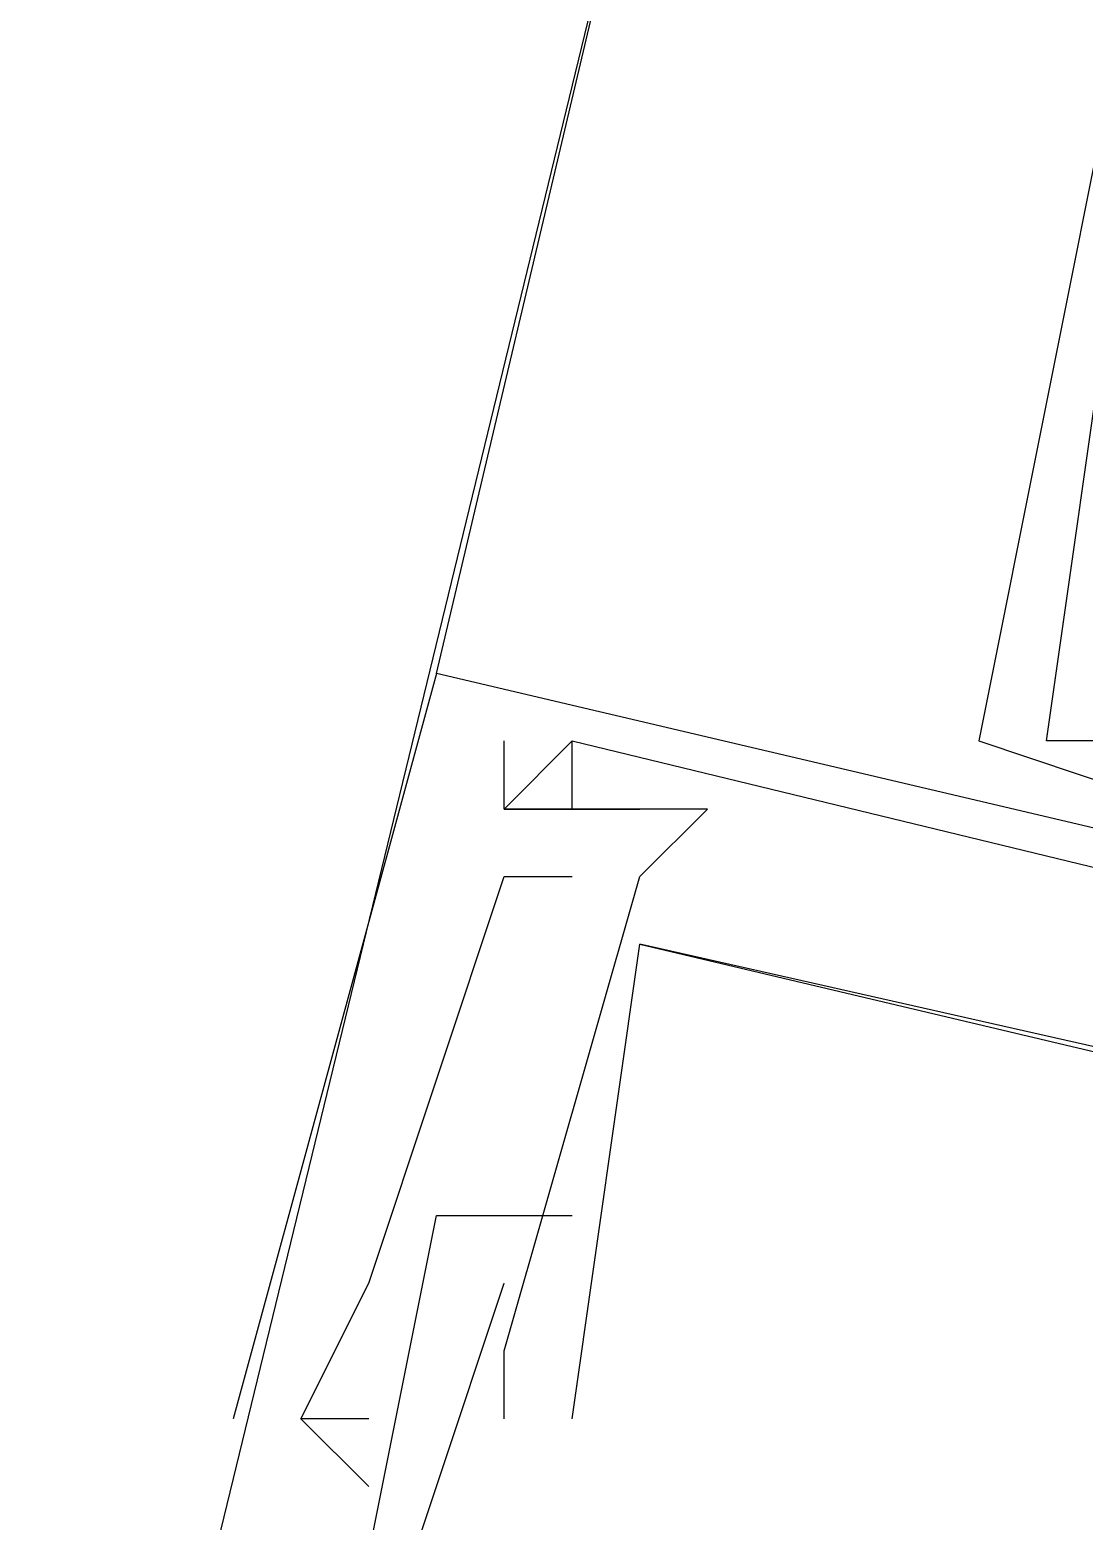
# Model space of a CAD drawing. Header units: feet. Extents: x -84 to 198, y -22 to 181.
# Drawn here: x 117.48 to 117.6874, y 76.4643 to 76.7577 of the extents above; entities that cross this region are included whole.
import ezdxf

# ---------------------------------------------------------------- set-up
doc = ezdxf.new("R2010")
doc.units = ezdxf.units.FT
doc.layers.add('A-LINEA', color=7, linetype='CONTINUOUS')

msp = doc.modelspace()

# ---------------------------------------------------------------- linework, layer by layer
at = {"layer": 'A-LINEA'}
for p, q in [((117.56, 76.6311), (119.2, 83.5778)), ((117.56, 76.6311), (119.2, 83.5778)), ((117.5067, 76.4178), (117.6267, 76.9111)), ((117.5067, 76.4178), (117.6267, 76.9111)), ((117.56, 76.6311), (117.56, 76.6311)), ((117.56, 76.6311), (117.56, 76.6311)), ((117.56, 76.6311), (117.56, 76.6311)), ((117.56, 76.6311), (117.56, 76.6311)), ((117.56, 76.6311), (117.56, 76.6311)), ((117.56, 76.6311), (117.56, 76.6311)), ((117.5867, 76.6178), (117.5867, 76.6178)), ((117.5867, 76.6178), (117.5867, 76.6178)), ((117.5867, 76.6178), (117.5867, 76.6178)), ((117.5867, 76.6178), (117.5867, 76.6178)), ((117.5867, 76.6178), (117.5867, 76.6178)), ((117.5867, 76.6178), (117.5867, 76.6178)), ((117.5867, 76.6178), (117.5867, 76.6178)), ((117.5867, 76.6178), (117.5867, 76.6178)), ((117.5867, 76.6178), (117.5867, 76.6178)), ((117.5867, 76.6178), (117.5867, 76.6178)), ((117.5867, 76.6178), (117.5867, 76.6178)), ((117.5867, 76.6178), (117.5867, 76.6178)), ((117.6667, 76.6178), (117.6667, 76.6178)), ((117.6667, 76.6178), (117.6667, 76.6178)), ((117.6667, 76.6178), (117.6667, 76.6178)), ((117.6667, 76.6178), (117.6667, 76.6178)), ((117.6667, 76.6178), (117.6667, 76.6178)), ((117.6667, 76.6178), (117.6667, 76.6178)), ((117.68, 76.6178), (117.68, 76.6178)), ((117.68, 76.6178), (117.68, 76.6178)), ((117.68, 76.6178), (117.68, 76.6178)), ((117.68, 76.6178), (117.68, 76.6178)), ((117.68, 76.6178), (117.68, 76.6178)), ((117.68, 76.6178), (117.68, 76.6178)), ((117.5733, 76.6044), (117.5733, 76.6044)), ((117.5733, 76.6044), (117.5733, 76.6044)), ((117.5733, 76.6044), (117.5733, 76.6044)), ((117.5733, 76.6044), (117.5733, 76.6044)), ((117.5733, 76.6044), (117.5733, 76.6044)), ((117.5733, 76.6044), (117.5733, 76.6044)), ((117.5733, 76.6044), (117.5733, 76.6044)), ((117.5733, 76.6044), (117.5733, 76.6044)), ((117.5733, 76.6044), (117.5733, 76.6044)), ((117.5733, 76.6044), (117.5733, 76.6044)), ((117.5733, 76.6044), (117.5733, 76.6044)), ((117.5733, 76.6044), (117.5733, 76.6044)), ((117.5867, 76.6044), (117.5867, 76.6044)), ((117.5867, 76.6044), (117.5867, 76.6044)), ((117.5867, 76.6044), (117.5867, 76.6044)), ((117.5867, 76.6044), (117.5867, 76.6044)), ((117.5867, 76.6044), (117.5867, 76.6044)), ((117.5867, 76.6044), (117.5867, 76.6044)), ((117.5867, 76.6044), (117.5867, 76.6044)), ((117.5867, 76.6044), (117.5867, 76.6044)), ((117.5867, 76.6044), (117.5867, 76.6044)), ((117.5867, 76.6044), (117.5867, 76.6044)), ((117.5867, 76.6044), (117.5867, 76.6044)), ((117.5867, 76.6044), (117.5867, 76.6044)), ((117.6, 76.6044), (117.6, 76.6044)), ((117.6, 76.6044), (117.6, 76.6044)), ((117.6, 76.6044), (117.6, 76.6044)), ((117.6, 76.6044), (117.6, 76.6044)), ((117.6, 76.6044), (117.6, 76.6044)), ((117.6, 76.6044), (117.6, 76.6044)), ((117.6133, 76.6044), (117.6133, 76.6044)), ((117.6133, 76.6044), (117.6133, 76.6044)), ((117.6133, 76.6044), (117.6133, 76.6044)), ((117.6133, 76.6044), (117.6133, 76.6044)), ((117.6133, 76.6044), (117.6133, 76.6044)), ((117.6133, 76.6044), (117.6133, 76.6044)), ((117.5733, 76.5911), (117.5733, 76.5911)), ((117.5733, 76.5911), (117.5733, 76.5911)), ((117.5733, 76.5911), (117.5733, 76.5911)), ((117.5733, 76.5911), (117.5733, 76.5911)), ((117.5733, 76.5911), (117.5733, 76.5911)), ((117.5733, 76.5911), (117.5733, 76.5911)), ((117.5867, 76.5911), (117.5867, 76.5911)), ((117.5867, 76.5911), (117.5867, 76.5911)), ((117.5867, 76.5911), (117.5867, 76.5911)), ((117.5867, 76.5911), (117.5867, 76.5911)), ((117.5867, 76.5911), (117.5867, 76.5911)), ((117.5867, 76.5911), (117.5867, 76.5911)), ((117.6, 76.5911), (117.6, 76.5911)), ((117.6, 76.5911), (117.6, 76.5911)), ((117.6, 76.5911), (117.6, 76.5911)), ((117.6, 76.5911), (117.6, 76.5911)), ((117.6, 76.5911), (117.6, 76.5911)), ((117.6, 76.5911), (117.6, 76.5911)), ((117.6, 76.5911), (117.6, 76.5911)), ((117.6, 76.5911), (117.6, 76.5911)), ((117.6, 76.5911), (117.6, 76.5911)), ((117.6, 76.5911), (117.6, 76.5911)), ((117.6, 76.5911), (117.6, 76.5911)), ((117.6, 76.5911), (117.6, 76.5911)), ((117.6, 76.5778), (117.6, 76.5778)), ((117.6, 76.5778), (117.6, 76.5778)), ((117.6, 76.5778), (117.6, 76.5778)), ((117.6, 76.5778), (117.6, 76.5778)), ((117.6, 76.5778), (117.6, 76.5778)), ((117.6, 76.5778), (117.6, 76.5778)), ((117.6, 76.5778), (117.6, 76.5778)), ((117.6, 76.5778), (117.6, 76.5778)), ((117.6, 76.5778), (117.6, 76.5778)), ((117.6, 76.5778), (117.6, 76.5778)), ((117.6, 76.5778), (117.6, 76.5778)), ((117.6, 76.5778), (117.6, 76.5778)), ((117.56, 76.5244), (117.56, 76.5244)), ((117.56, 76.5244), (117.56, 76.5244)), ((117.56, 76.5244), (117.56, 76.5244)), ((117.56, 76.5244), (117.56, 76.5244)), ((117.56, 76.5244), (117.56, 76.5244)), ((117.56, 76.5244), (117.56, 76.5244)), ((117.5733, 76.5244), (117.5733, 76.5244)), ((117.5733, 76.5244), (117.5733, 76.5244)), ((117.5733, 76.5244), (117.5733, 76.5244)), ((117.5733, 76.5244), (117.5733, 76.5244)), ((117.5733, 76.5244), (117.5733, 76.5244)), ((117.5733, 76.5244), (117.5733, 76.5244)), ((117.5733, 76.5244), (117.5733, 76.5244)), ((117.5733, 76.5244), (117.5733, 76.5244)), ((117.5733, 76.5244), (117.5733, 76.5244)), ((117.5733, 76.5244), (117.5733, 76.5244)), ((117.5733, 76.5244), (117.5733, 76.5244)), ((117.5733, 76.5244), (117.5733, 76.5244)), ((117.5867, 76.5244), (117.5867, 76.5244)), ((117.5867, 76.5244), (117.5867, 76.5244)), ((117.5867, 76.5244), (117.5867, 76.5244)), ((117.5867, 76.5244), (117.5867, 76.5244)), ((117.5867, 76.5244), (117.5867, 76.5244)), ((117.5867, 76.5244), (117.5867, 76.5244)), ((117.5467, 76.5111), (117.5467, 76.5111)), ((117.5467, 76.5111), (117.5467, 76.5111)), ((117.5467, 76.5111), (117.5467, 76.5111)), ((117.5467, 76.5111), (117.5467, 76.5111)), ((117.5467, 76.5111), (117.5467, 76.5111)), ((117.5467, 76.5111), (117.5467, 76.5111)), ((117.5733, 76.5111), (117.5733, 76.5111)), ((117.5733, 76.5111), (117.5733, 76.5111)), ((117.5733, 76.5111), (117.5733, 76.5111)), ((117.5733, 76.5111), (117.5733, 76.5111)), ((117.5733, 76.5111), (117.5733, 76.5111)), ((117.5733, 76.5111), (117.5733, 76.5111)), ((117.5733, 76.4978), (117.5733, 76.4978)), ((117.5733, 76.4978), (117.5733, 76.4978)), ((117.5733, 76.4978), (117.5733, 76.4978)), ((117.5733, 76.4978), (117.5733, 76.4978)), ((117.5733, 76.4978), (117.5733, 76.4978)), ((117.5733, 76.4978), (117.5733, 76.4978)), ((117.52, 76.4844), (117.52, 76.4844)), ((117.52, 76.4844), (117.52, 76.4844)), ((117.52, 76.4844), (117.52, 76.4844)), ((117.52, 76.4844), (117.52, 76.4844)), ((117.52, 76.4844), (117.52, 76.4844)), ((117.52, 76.4844), (117.52, 76.4844)), ((117.5333, 76.4844), (117.5467, 76.4711)), ((117.5333, 76.4844), (117.5333, 76.4844)), ((117.5333, 76.4844), (117.5333, 76.4844)), ((117.5333, 76.4844), (117.5467, 76.4711)), ((117.5333, 76.4844), (117.5333, 76.4844)), ((117.5333, 76.4844), (117.5333, 76.4844)), ((117.5333, 76.4844), (117.5467, 76.4711)), ((117.5333, 76.4844), (117.5333, 76.4844)), ((117.5333, 76.4844), (117.5333, 76.4844)), ((117.5333, 76.4844), (117.5467, 76.4711)), ((117.5333, 76.4844), (117.5333, 76.4844)), ((117.5333, 76.4844), (117.5333, 76.4844)), ((117.5333, 76.4844), (117.5467, 76.4711)), ((117.5333, 76.4844), (117.5333, 76.4844)), ((117.5333, 76.4844), (117.5333, 76.4844)), ((117.5333, 76.4844), (117.5467, 76.4711)), ((117.5333, 76.4844), (117.5333, 76.4844)), ((117.5333, 76.4844), (117.5333, 76.4844)), ((117.5467, 76.4844), (117.5467, 76.4844)), ((117.5467, 76.4844), (117.5467, 76.4844)), ((117.5467, 76.4844), (117.5467, 76.4844)), ((117.5467, 76.4844), (117.5467, 76.4844)), ((117.5467, 76.4844), (117.5467, 76.4844)), ((117.5467, 76.4844), (117.5467, 76.4844)), ((117.5733, 76.4844), (117.5733, 76.4844)), ((117.5733, 76.4844), (117.5733, 76.4844)), ((117.5733, 76.4844), (117.5733, 76.4844)), ((117.5733, 76.4844), (117.5733, 76.4844)), ((117.5733, 76.4844), (117.5733, 76.4844)), ((117.5733, 76.4844), (117.5733, 76.4844)), ((117.5867, 76.4844), (117.5867, 76.4844)), ((117.5867, 76.4844), (117.5867, 76.4844)), ((117.5867, 76.4844), (117.5867, 76.4844)), ((117.5867, 76.4844), (117.5867, 76.4844)), ((117.5867, 76.4844), (117.5867, 76.4844)), ((117.5867, 76.4844), (117.5867, 76.4844)), ((117.5467, 76.4711), (117.5467, 76.4711)), ((117.5467, 76.4711), (117.5467, 76.4711)), ((117.5467, 76.4711), (117.5467, 76.4711)), ((117.5467, 76.4711), (117.5467, 76.4711)), ((117.5467, 76.4711), (117.5467, 76.4711)), ((117.5467, 76.4711), (117.5467, 76.4711))]:
    msp.add_line(p, q, dxfattribs=at)
for points in [[(117.7867, 76.5911), (117.8, 76.6178), (117.7867, 76.6311), (117.7733, 76.6311), (117.76, 76.6311), (117.7467, 76.6311), (117.7333, 76.6444), (117.72, 76.6444), (117.7067, 76.6444), (117.7067, 76.6178), (117.68, 76.6178), (117.6933, 76.7111), (117.6933, 76.7244), (117.6933, 76.7378), (117.7067, 76.7378), (117.6933, 76.7378), (117.7067, 76.7378), (117.7067, 76.7511), (117.6933, 76.7511), (117.6667, 76.6178), (117.6667, 76.6178), (117.7067, 76.6044)], [(117.7867, 76.5911), (117.8, 76.6178), (117.7867, 76.6311), (117.7733, 76.6311), (117.76, 76.6311), (117.7467, 76.6311), (117.7333, 76.6444), (117.72, 76.6444), (117.7067, 76.6444), (117.7067, 76.6178), (117.68, 76.6178), (117.6933, 76.7111), (117.6933, 76.7244), (117.6933, 76.7378), (117.7067, 76.7378), (117.6933, 76.7378), (117.7067, 76.7378), (117.7067, 76.7511), (117.6933, 76.7511), (117.6667, 76.6178), (117.6667, 76.6178), (117.7067, 76.6044)], [(117.7867, 76.5911), (117.8, 76.6178), (117.7867, 76.6311), (117.7733, 76.6311), (117.76, 76.6311), (117.7467, 76.6311), (117.7333, 76.6444), (117.72, 76.6444), (117.7067, 76.6444), (117.7067, 76.6178), (117.68, 76.6178), (117.6933, 76.7111), (117.6933, 76.7244), (117.6933, 76.7378), (117.7067, 76.7378), (117.6933, 76.7378), (117.7067, 76.7378), (117.7067, 76.7511), (117.6933, 76.7511), (117.6667, 76.6178), (117.6667, 76.6178), (117.7067, 76.6044)], [(117.7867, 76.5911), (117.8, 76.6178), (117.7867, 76.6311), (117.7733, 76.6311), (117.76, 76.6311), (117.7467, 76.6311), (117.7333, 76.6444), (117.72, 76.6444), (117.7067, 76.6444), (117.7067, 76.6178), (117.68, 76.6178), (117.6933, 76.7111), (117.6933, 76.7244), (117.6933, 76.7378), (117.7067, 76.7378), (117.6933, 76.7378), (117.7067, 76.7378), (117.7067, 76.7511), (117.6933, 76.7511), (117.6667, 76.6178), (117.6667, 76.6178), (117.7067, 76.6044)], [(117.7867, 76.5911), (117.8, 76.6178), (117.7867, 76.6311), (117.7733, 76.6311), (117.76, 76.6311), (117.7467, 76.6311), (117.7333, 76.6444), (117.72, 76.6444), (117.7067, 76.6444), (117.7067, 76.6178), (117.68, 76.6178), (117.6933, 76.7111), (117.6933, 76.7244), (117.6933, 76.7378), (117.7067, 76.7378), (117.6933, 76.7378), (117.7067, 76.7378), (117.7067, 76.7511), (117.6933, 76.7511), (117.6667, 76.6178), (117.6667, 76.6178), (117.7067, 76.6044)], [(117.7867, 76.5911), (117.8, 76.6178), (117.7867, 76.6311), (117.7733, 76.6311), (117.76, 76.6311), (117.7467, 76.6311), (117.7333, 76.6444), (117.72, 76.6444), (117.7067, 76.6444), (117.7067, 76.6178), (117.68, 76.6178), (117.6933, 76.7111), (117.6933, 76.7244), (117.6933, 76.7378), (117.7067, 76.7378), (117.6933, 76.7378), (117.7067, 76.7378), (117.7067, 76.7511), (117.6933, 76.7511), (117.6667, 76.6178), (117.6667, 76.6178), (117.7067, 76.6044)], [(118.2267, 76.4711), (118.24, 76.4711), (117.56, 76.6311), (117.52, 76.4844)], [(118.2267, 76.4711), (118.24, 76.4711), (117.56, 76.6311), (117.52, 76.4844)], [(118.2267, 76.4711), (118.24, 76.4711), (117.56, 76.6311), (117.52, 76.4844)], [(118.2267, 76.4711), (118.24, 76.4711), (117.56, 76.6311), (117.52, 76.4844)], [(118.2267, 76.4711), (118.24, 76.4711), (117.56, 76.6311), (117.52, 76.4844)], [(118.2267, 76.4711), (118.24, 76.4711), (117.56, 76.6311), (117.52, 76.4844)], [(117.5733, 76.4844), (117.5733, 76.4978), (117.6, 76.5911), (117.6133, 76.6044), (117.5867, 76.6044), (117.5867, 76.6178), (117.5733, 76.6044), (117.6, 76.6044)], [(117.5867, 76.6044), (117.5733, 76.6044), (117.5733, 76.6178)], [(117.5733, 76.4844), (117.5733, 76.4978), (117.6, 76.5911), (117.6133, 76.6044), (117.5867, 76.6044), (117.5867, 76.6178), (117.5733, 76.6044), (117.6, 76.6044)], [(117.5867, 76.6044), (117.5733, 76.6044), (117.5733, 76.6178)], [(117.5733, 76.4844), (117.5733, 76.4978), (117.6, 76.5911), (117.6133, 76.6044), (117.5867, 76.6044), (117.5867, 76.6178), (117.5733, 76.6044), (117.6, 76.6044)], [(117.5867, 76.6044), (117.5733, 76.6044), (117.5733, 76.6178)], [(117.5733, 76.4844), (117.5733, 76.4978), (117.6, 76.5911), (117.6133, 76.6044), (117.5867, 76.6044), (117.5867, 76.6178), (117.5733, 76.6044), (117.6, 76.6044)], [(117.5867, 76.6044), (117.5733, 76.6044), (117.5733, 76.6178)], [(117.5733, 76.4844), (117.5733, 76.4978), (117.6, 76.5911), (117.6133, 76.6044), (117.5867, 76.6044), (117.5867, 76.6178), (117.5733, 76.6044), (117.6, 76.6044)], [(117.5867, 76.6044), (117.5733, 76.6044), (117.5733, 76.6178)], [(117.5733, 76.4844), (117.5733, 76.4978), (117.6, 76.5911), (117.6133, 76.6044), (117.5867, 76.6044), (117.5867, 76.6178), (117.5733, 76.6044), (117.6, 76.6044)], [(117.5867, 76.6044), (117.5733, 76.6044), (117.5733, 76.6178)], [(117.5867, 76.6178), (118.0267, 76.5111), (118.0267, 76.4978), (118.0133, 76.4978), (118.0133, 76.4844), (118.0267, 76.4844), (118.04, 76.5111), (118.12, 76.4978)], [(117.5867, 76.6178), (118.0267, 76.5111), (118.0267, 76.4978), (118.0133, 76.4978), (118.0133, 76.4844), (118.0267, 76.4844), (118.04, 76.5111), (118.12, 76.4978)], [(117.5867, 76.6178), (118.0267, 76.5111), (118.0267, 76.4978), (118.0133, 76.4978), (118.0133, 76.4844), (118.0267, 76.4844), (118.04, 76.5111), (118.12, 76.4978)], [(117.5867, 76.6178), (118.0267, 76.5111), (118.0267, 76.4978), (118.0133, 76.4978), (118.0133, 76.4844), (118.0267, 76.4844), (118.04, 76.5111), (118.12, 76.4978)], [(117.5867, 76.6178), (118.0267, 76.5111), (118.0267, 76.4978), (118.0133, 76.4978), (118.0133, 76.4844), (118.0267, 76.4844), (118.04, 76.5111), (118.12, 76.4978)], [(117.5867, 76.6178), (118.0267, 76.5111), (118.0267, 76.4978), (118.0133, 76.4978), (118.0133, 76.4844), (118.0267, 76.4844), (118.04, 76.5111), (118.12, 76.4978)], [(117.5467, 76.4844), (117.5333, 76.4844), (117.5467, 76.5111), (117.5733, 76.5911), (117.5867, 76.5911)], [(117.5467, 76.4844), (117.5333, 76.4844), (117.5467, 76.5111), (117.5733, 76.5911), (117.5867, 76.5911)], [(117.5467, 76.4844), (117.5333, 76.4844), (117.5467, 76.5111), (117.5733, 76.5911), (117.5867, 76.5911)], [(117.5467, 76.4844), (117.5333, 76.4844), (117.5467, 76.5111), (117.5733, 76.5911), (117.5867, 76.5911)], [(117.5467, 76.4844), (117.5333, 76.4844), (117.5467, 76.5111), (117.5733, 76.5911), (117.5867, 76.5911)], [(117.5467, 76.4844), (117.5333, 76.4844), (117.5467, 76.5111), (117.5733, 76.5911), (117.5867, 76.5911)], [(117.5867, 76.4844), (117.6, 76.5778), (118.1067, 76.4578), (118.08, 76.3778)], [(117.5867, 76.4844), (117.6, 76.5778), (118.1067, 76.4578), (118.08, 76.3778)], [(117.5867, 76.4844), (117.6, 76.5778), (118.1067, 76.4578), (118.08, 76.3778)], [(117.5867, 76.4844), (117.6, 76.5778), (118.1067, 76.4578), (118.08, 76.3778)], [(117.5867, 76.4844), (117.6, 76.5778), (118.1067, 76.4578), (118.08, 76.3778)], [(117.5867, 76.4844), (117.6, 76.5778), (118.1067, 76.4578), (118.08, 76.3778)], [(118.12, 76.4844), (118.1067, 76.4711), (118.0133, 76.4844), (118.0133, 76.4978), (118.0267, 76.4978), (118.0133, 76.5111), (118.0133, 76.4844), (117.6, 76.5778)], [(118.12, 76.4844), (118.1067, 76.4711), (118.0133, 76.4844), (118.0133, 76.4978), (118.0267, 76.4978), (118.0133, 76.5111), (118.0133, 76.4844), (117.6, 76.5778)], [(118.12, 76.4844), (118.1067, 76.4711), (118.0133, 76.4844), (118.0133, 76.4978), (118.0267, 76.4978), (118.0133, 76.5111), (118.0133, 76.4844), (117.6, 76.5778)], [(118.12, 76.4844), (118.1067, 76.4711), (118.0133, 76.4844), (118.0133, 76.4978), (118.0267, 76.4978), (118.0133, 76.5111), (118.0133, 76.4844), (117.6, 76.5778)], [(118.12, 76.4844), (118.1067, 76.4711), (118.0133, 76.4844), (118.0133, 76.4978), (118.0267, 76.4978), (118.0133, 76.5111), (118.0133, 76.4844), (117.6, 76.5778)], [(118.12, 76.4844), (118.1067, 76.4711), (118.0133, 76.4844), (118.0133, 76.4978), (118.0267, 76.4978), (118.0133, 76.5111), (118.0133, 76.4844), (117.6, 76.5778)], [(118.1467, 76.1511), (118.16, 76.1511), (118.16, 76.1378), (117.48, 76.2978), (117.52, 76.4578), (117.5467, 76.4578), (117.56, 76.5244), (117.5733, 76.5244), (117.5867, 76.5244)], [(118.1467, 76.1511), (118.16, 76.1511), (118.16, 76.1378), (117.48, 76.2978), (117.52, 76.4578), (117.5467, 76.4578), (117.56, 76.5244), (117.5733, 76.5244), (117.5867, 76.5244)], [(118.1467, 76.1511), (118.16, 76.1511), (118.16, 76.1378), (117.48, 76.2978), (117.52, 76.4578), (117.5467, 76.4578), (117.56, 76.5244), (117.5733, 76.5244), (117.5867, 76.5244)], [(118.1467, 76.1511), (118.16, 76.1511), (118.16, 76.1378), (117.48, 76.2978), (117.52, 76.4578), (117.5467, 76.4578), (117.56, 76.5244), (117.5733, 76.5244), (117.5867, 76.5244)], [(118.1467, 76.1511), (118.16, 76.1511), (118.16, 76.1378), (117.48, 76.2978), (117.52, 76.4578), (117.5467, 76.4578), (117.56, 76.5244), (117.5733, 76.5244), (117.5867, 76.5244)], [(118.1467, 76.1511), (118.16, 76.1511), (118.16, 76.1378), (117.48, 76.2978), (117.52, 76.4578), (117.5467, 76.4578), (117.56, 76.5244), (117.5733, 76.5244), (117.5867, 76.5244)], [(117.5333, 76.4444), (117.5467, 76.4311), (117.5733, 76.5111)], [(117.5333, 76.4444), (117.5467, 76.4311), (117.5733, 76.5111)], [(117.5333, 76.4444), (117.5467, 76.4311), (117.5733, 76.5111)], [(117.5333, 76.4444), (117.5467, 76.4311), (117.5733, 76.5111)], [(117.5333, 76.4444), (117.5467, 76.4311), (117.5733, 76.5111)], [(117.5333, 76.4444), (117.5467, 76.4311), (117.5733, 76.5111)]]:
    msp.add_lwpolyline(points, dxfattribs=at)

doc.saveas('drawing.dxf')
